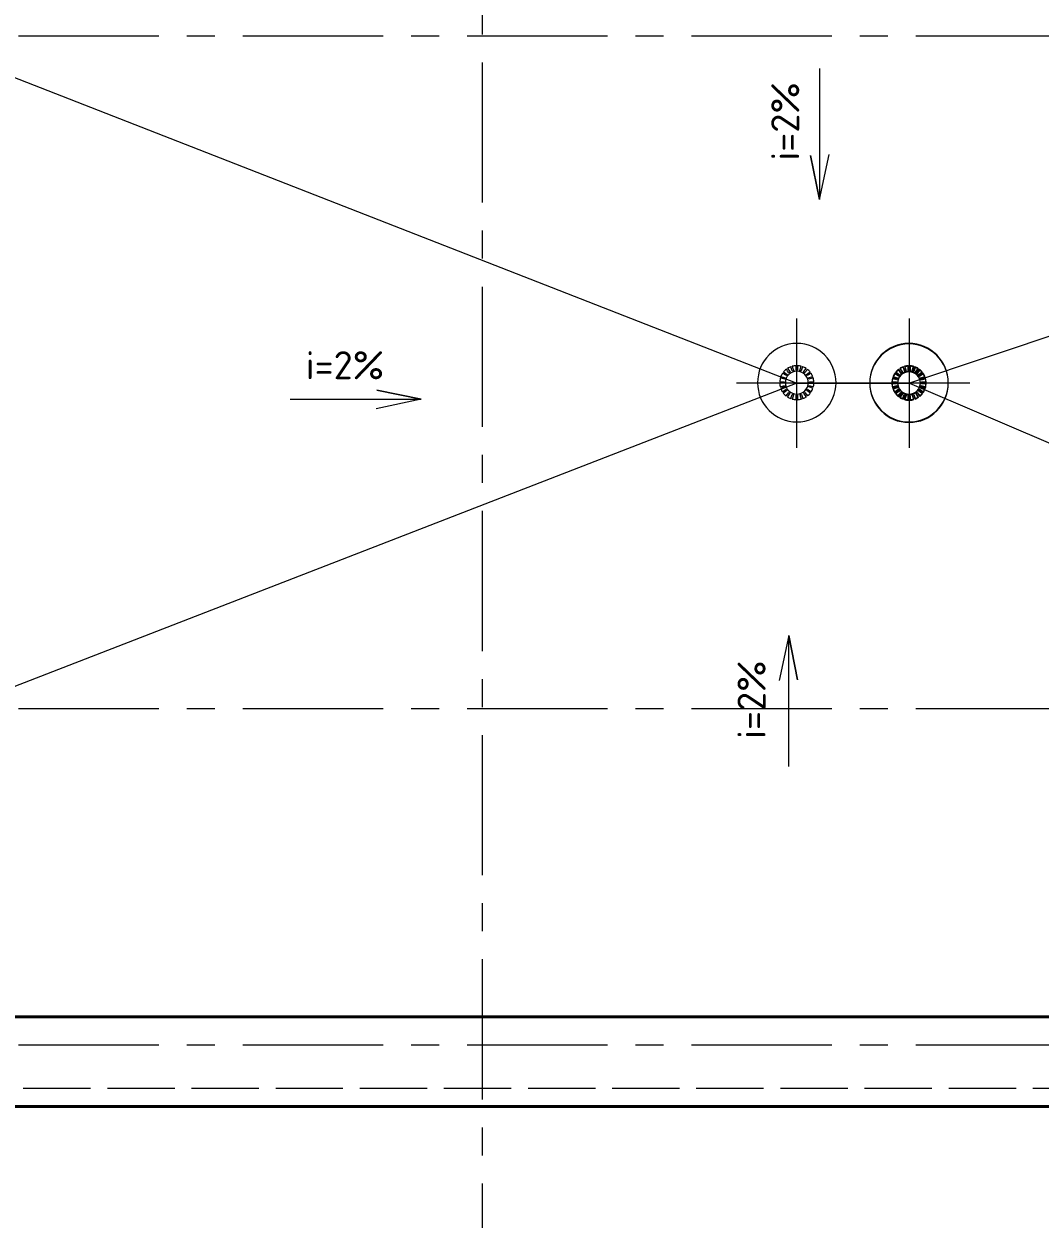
# Model space of a CAD drawing. Header units: millimetres. Extents: x -455656 to 9247092, y 0 to 412358.
# Drawn here: x 226495 to 235554, y 361704 to 372365 of the extents above; entities that cross this region are included whole.
import ezdxf

# ---------------------------------------------------------------- set-up
doc = ezdxf.new("R2010")
doc.units = ezdxf.units.MM
doc.header["$MEASUREMENT"] = 0
doc.linetypes.add('ACAD_ISO02W100', pattern=[15, 12, -3])
doc.linetypes.add('CENTER', pattern=[2, 1.25, -0.25, 0.25, -0.25])
for name, color, linetype, lineweight in [('АР_Оси', 195, 'Continuous', 9), ('АР_тонкая линия', 250, 'Continuous', 0), ('ОБОРУДОВАНИЕ', 253, 'Continuous', 5), ('перекр 0.3', 181, 'Continuous', 30), ('подлога', 250, 'Continuous', 9)]:
    doc.layers.add(name, color=color, linetype=linetype, lineweight=lineweight)
doc.styles.get("Standard").update_dxf_attribs({"font": 'isocpeur.ttf'})

# ---------------------------------------------------------------- blocks, each defined once
blk = doc.blocks.new('A$C6f2de472')
at = {"layer": 'АР_тонкая линия', "ltscale": 100}
for p, q in [((54.6, -68.5), (54.6, -734.3)), ((54.6, -734.3), (9.6, -509.7)), ((9.6, -509.7), (54.6, -734.3)), ((54.6, -734.3), (103.6, -505.6))]:
    blk.add_line(p, q, dxfattribs=at)
blk = doc.blocks.new('M_Сток крыши - Сетчатый фильтр 380 мм - Слив 200 мм 2-3193379-Кровля')
at = {"layer": 'ОБОРУДОВАНИЕ', "color": 3, "lineweight": 20, "flags": 128}
for points in [[(-70, 88), (-82, 104), (-93, 120)], [(-83, 128), (-71, 112), (-59, 95)], [(-40, 105), (-46, 124), (-52, 143)], [(-40, 147), (-34, 128), (-28, 109)], [(-6, 112), (-6, 132), (-6, 152)], [(6, 152), (6, 132), (6, 112)], [(28, 109), (34, 128), (40, 147)], [(52, 143), (46, 124), (40, 105)], [(59, 95), (71, 112), (83, 128)], [(93, 120), (82, 104), (70, 88)], [(-152, 9), (-132, 9), (-112, 9)], [(-108, 31), (-127, 37), (-146, 44)], [(-142, 56), (-123, 49), (-104, 43)], [(-93, 63), (-109, 74), (-126, 86)], [(-118, 96), (-102, 85), (-86, 73)], [(86, 73), (102, 85), (118, 96)], [(126, 86), (109, 74), (93, 63)], [(104, 43), (123, 49), (142, 56)], [(146, 44), (127, 37), (108, 31)], [(112, 9), (132, 9), (152, 9)], [(-112, -4), (-132, -4), (-152, -4)], [(-147, -38), (-128, -32), (-109, -26)], [(-106, -38), (-125, -44), (-144, -51)], [(-128, -82), (-112, -71), (-96, -59)], [(-88, -69), (-105, -81), (-121, -93)], [(-96, -118), (-84, -102), (-72, -86)], [(-62, -94), (-74, -110), (-86, -126)], [(-54, -143), (-48, -124), (-42, -104)], [(42, -104), (48, -124), (54, -143)], [(86, -126), (74, -110), (62, -94)], [(72, -86), (84, -102), (96, -118)], [(121, -93), (105, -81), (88, -69)], [(96, -59), (112, -71), (128, -82)], [(144, -51), (125, -44), (106, -38)], [(109, -26), (128, -32), (147, -38)], [(152, -4), (132, -4), (112, -4)], [(-29, -108), (-36, -128), (-42, -147)], [(-6, -152), (-6, -132), (-6, -112)], [(6, -112), (6, -132), (6, -152)], [(42, -147), (36, -128), (29, -108)]]:
    blk.add_lwpolyline(points, dxfattribs=at)
at = {"layer": 'ОБОРУДОВАНИЕ', "color": 3, "lineweight": 20}
for radius, start, end in [(350, 360, 180), (152, 127.775, 140.7677), (152, 110.0657, 122.9987), (152, 92.388, 105.2896), (112, 104.3243, 110.801), (112, 86.7618, 93.2382), (152, 74.7104, 87.612), (112, 69.199, 75.6757), (152, 57.0013, 69.9343), (152, 39.2323, 52.225), (152, 163.3962, 176.5684), (152, 145.5443, 158.6195), (112, 175.3454, 180), (112, 157.4148, 163.893), (102, 360, 180), (112, 139.6161, 146.0938), (112, 121.9295, 128.4067), (112, 51.5933, 58.0705), (112, 33.9062, 40.3839), (112, 16.107, 22.5852), (112, 360, 4.6546), (152, 21.3805, 34.4557), (152, 3.4316, 16.6038), (350, 180, 360), (152, 181.3452, 194.6195), (152, 199.3962, 212.7677), (152, 217.5443, 230.9987), (112, 180, 181.8238), (112, 193.4148, 199.893), (102, 180, 360), (112, 211.6161, 218.0938), (112, 229.9295, 236.4067), (112, 248.3243, 254.801), (112, 285.199, 291.6757), (112, 303.5933, 310.0705), (112, 321.9062, 328.3839), (152, 309.0013, 322.4557), (112, 340.107, 346.5852), (112, 358.1762, 360), (152, 327.2323, 340.6038), (152, 345.3805, 358.6548), (152, 235.775, 249.2896), (152, 254.0657, 267.612), (112, 266.7618, 273.2382), (152, 272.388, 285.9343), (152, 290.7104, 304.225)]:
    blk.add_arc((0, 0), radius, start, end, dxfattribs=at)
blk = doc.blocks.new('A$C357e6c43')
at = {"layer": 'перекр 0.3', "color": 3, "lineweight": 18, "flags": 128}
for points in [[(-70, 88), (-82, 104), (-93, 120)], [(-83, 128), (-71, 112), (-59, 95)], [(-40, 105), (-46, 124), (-52, 143)], [(-40, 147), (-34, 128), (-28, 109)], [(-6, 112), (-6, 132), (-6, 152)], [(6, 152), (6, 132), (6, 112)], [(28, 109), (34, 128), (40, 147)], [(52, 143), (46, 124), (40, 105)], [(59, 95), (71, 112), (83, 128)], [(93, 120), (82, 104), (70, 88)], [(-152, 9), (-132, 9), (-112, 9)], [(-108, 31), (-127, 37), (-146, 44)], [(-142, 56), (-123, 49), (-104, 43)], [(-93, 63), (-109, 74), (-126, 86)], [(-118, 96), (-102, 85), (-86, 73)], [(86, 73), (102, 85), (118, 96)], [(126, 86), (109, 74), (93, 63)], [(104, 43), (123, 49), (142, 56)], [(146, 44), (127, 37), (108, 31)], [(112, 9), (132, 9), (152, 9)], [(-112, -4), (-132, -4), (-152, -4)], [(-147, -38), (-128, -32), (-109, -26)], [(-106, -38), (-125, -44), (-144, -51)], [(-128, -82), (-112, -71), (-96, -59)], [(-88, -69), (-105, -81), (-121, -93)], [(-96, -118), (-84, -102), (-72, -86)], [(-62, -94), (-74, -110), (-86, -126)], [(-54, -143), (-48, -124), (-42, -104)], [(42, -104), (48, -124), (54, -143)], [(86, -126), (74, -110), (62, -94)], [(72, -86), (84, -102), (96, -118)], [(121, -93), (105, -81), (88, -69)], [(96, -59), (112, -71), (128, -82)], [(144, -51), (125, -44), (106, -38)], [(109, -26), (128, -32), (147, -38)], [(152, -4), (132, -4), (112, -4)], [(-29, -108), (-36, -128), (-42, -147)], [(-6, -152), (-6, -132), (-6, -112)], [(6, -112), (6, -132), (6, -152)], [(42, -147), (36, -128), (29, -108)]]:
    blk.add_lwpolyline(points, dxfattribs=at)
at = {"layer": 'перекр 0.3', "color": 3, "lineweight": 18}
for radius, start, end in [(350, 0, 180), (152, 127.775, 140.7677), (152, 110.0657, 122.9987), (152, 92.388, 105.2896), (112, 104.3243, 110.801), (112, 86.7618, 93.2382), (152, 74.7104, 87.612), (112, 69.199, 75.6757), (152, 57.0013, 69.9343), (152, 39.2323, 52.225), (350, 180, 0), (152, 163.3962, 176.5684), (152, 145.5443, 158.6195), (112, 175.3454, 180), (112, 180, 181.8238), (112, 157.4148, 163.893), (102, 0, 180), (102, 180, 0), (112, 139.6161, 146.0938), (112, 121.9295, 128.4067), (112, 51.5933, 58.0705), (112, 33.9062, 40.3839), (112, 16.107, 22.5852), (112, 0, 4.6546), (112, 358.1762, 0), (152, 21.3805, 34.4557), (152, 3.4316, 16.6038), (152, 181.3452, 194.6195), (152, 199.3962, 212.7677), (152, 217.5443, 230.9987), (112, 193.4148, 199.893), (112, 211.6161, 218.0938), (112, 229.9295, 236.4067), (112, 248.3243, 254.801), (112, 285.199, 291.6757), (112, 303.5933, 310.0705), (112, 321.9062, 328.3839), (152, 309.0013, 322.4557), (112, 340.107, 346.5852), (152, 327.2323, 340.6038), (152, 345.3805, 358.6548), (152, 235.775, 249.2896), (152, 254.0657, 267.612), (112, 266.7618, 273.2382), (152, 272.388, 285.9343), (152, 290.7104, 304.225)]:
    blk.add_arc((0, 0), radius, start, end, dxfattribs=at)
blk = doc.blocks.new('A$C8cebf7a6')
at = {"layer": 'АР_тонкая линия', "ltscale": 500}
for p in [(25453, 25919), (26453, 25919)]:
    blk.add_blockref('A$C357e6c43', p, dxfattribs=at)
blk = doc.blocks.new('A$C8068bb3d')
at = {"layer": 'АР_Оси', "linetype": 'CENTER', "ltscale": 1000}
for p, q in [((0, -576), (0, 576)), ((537, 0), (-537, 0))]:
    blk.add_line(p, q, dxfattribs=at)

msp = doc.modelspace()

# ---------------------------------------------------------------- linework, layer by layer
at = {"layer": 'подлога', "linetype": 'CENTER', "ltscale": 1000}
for p, q in [((230580.6, 382020.7), (230580.6, 326288.3)), ((182446.9, 372258.2), (265625.3, 372258.2)), ((182446.9, 366258.2), (265625.3, 366258.2)), ((182446.9, 363258.2), (265625.3, 363258.2))]:
    msp.add_line(p, q, dxfattribs=at)
at = {"layer": 'подлога', "ltscale": 100}
for p, q in [((251839.3, 375008), (234390.3, 369159.5)), ((218829.1, 374847.1), (233385.2, 369159.5)), ((233385.2, 369159.5), (218814.3, 363508.2)), ((233385.2, 369159.4), (234390.3, 369159.4)), ((234390.3, 369159.5), (247579.8, 363508.2))]:
    msp.add_line(p, q, dxfattribs=at)
at = {"layer": 'подлога', "color": 18, "lineweight": 40, "ltscale": 100, "true_color": 0x000000}
for points in [[(200159.3, 378678.2), (209999.3, 378678.2), (209999.3, 375678.2), (218159.3, 375678.2), (218159.3, 379188.2), (226499.8, 379188.2), (226499.3, 375678.2), (252509.3, 375678.2), (252509.3, 365838.2), (248999.3, 365838.2), (248999.3, 362708.2), (219458.7, 362708.2), (219458.7, 362568.2, -0.1768281), (216688.7, 356366.8, -0.1882125), (210139.2, 353373.4), (209999.2, 353373.4), (209999.2, 350193.2), (213129.2, 350193.2), (213129.2, 347263.2), (216249.3, 347263.2), (216249.3, 338923.2)], [(210514.3, 375008.2), (218829.3, 375008.2), (218829.3, 378518.2), (225829.6, 378518.2), (225829, 375008), (251839.3, 375008), (251839.3, 366508.2), (248329.3, 366508.2), (248329.3, 363508.2), (218814.3, 363508.2), (218814.3, 362568.2, -0.1713588), (216282.9, 356905.7, -0.1904546), (210087.5, 354026.9), (209329.2, 354026.9), (209329.2, 349523.2), (212459.2, 349523.2), (212459.2, 346593.2), (213339.2, 346593.2)]]:
    msp.add_lwpolyline(points, format="xyb", dxfattribs=at)
at = {"layer": 'подлога', "color": 2, "linetype": 'ACAD_ISO02W100', "ltscale": 50}
msp.add_lwpolyline([(248839.3, 362868.2), (219298.7, 362868.2), (219298.7, 362573.8, -0.1766803), (216573.8, 356478.2, -0.1880927), (210134.6, 353533.4), (209839.2, 353533.4), (209839.2, 350033.2), (212969.2, 350033.2), (212969.2, 347103.2), (216089.3, 347103.2), (216089.3, 339083.2)], format="xyb", dxfattribs=at)

# ---------------------------------------------------------------- block references
at = {"layer": 'подлога', "ltscale": 100, "xscale": 1.754367527776944, "yscale": 1.754367527776944, "zscale": 1.754367527776944}
msp.add_blockref('A$C6f2de472', (233491, 372085.8), dxfattribs=at)
at = {"layer": 'подлога', "lineweight": 13, "ltscale": 500}
for name, p in [('A$C8068bb3d', (233385.2, 369159.4)), ('A$C8068bb3d', (234390.3, 369159.4)), ('A$C8cebf7a6', (207932.1, 343245.2))]:
    msp.add_blockref(name, p, dxfattribs=at)
at = {"layer": 'подлога', "ltscale": 500}
msp.add_blockref('A$C357e6c43', (234385.2, 369164.1), dxfattribs=at)
at = {"layer": 'подлога', "color": 3, "lineweight": 50, "rotation": 270}
msp.add_blockref('M_Сток крыши - Сетчатый фильтр 380 мм - Слив 200 мм 2-3193379-Кровля', (234385.3, 369159.5), dxfattribs=at)
at = {"layer": 'подлога', "ltscale": 100, "yscale": 1.754367527776944, "zscale": 1.754367527776944}
for p, xscale, rotation in [((228746.9, 369113.7), -1.754367527776944, 90), ((233408.9, 365620.1), 1.754367527776944, 180)]:
    msp.add_blockref('A$C6f2de472', p, dxfattribs=dict(at, xscale=xscale, rotation=rotation))

# ---------------------------------------------------------------- texts
at = {"layer": 'подлога', "ltscale": 100, "char_height": 250, "width": 682.5, "attachment_point": 1, "rotation": 90}
for insert in [(233157.2, 371143.8), (232856.8, 365985.7)]:
    msp.add_mtext('i=2%', dxfattribs=dict(at, insert=insert))
at = {"layer": 'подлога', "ltscale": 100, "insert": (229005.7, 369444.8), "char_height": 250, "width": 682.5, "attachment_point": 1}
msp.add_mtext('i=2%', dxfattribs=at)

doc.saveas('drawing.dxf')
